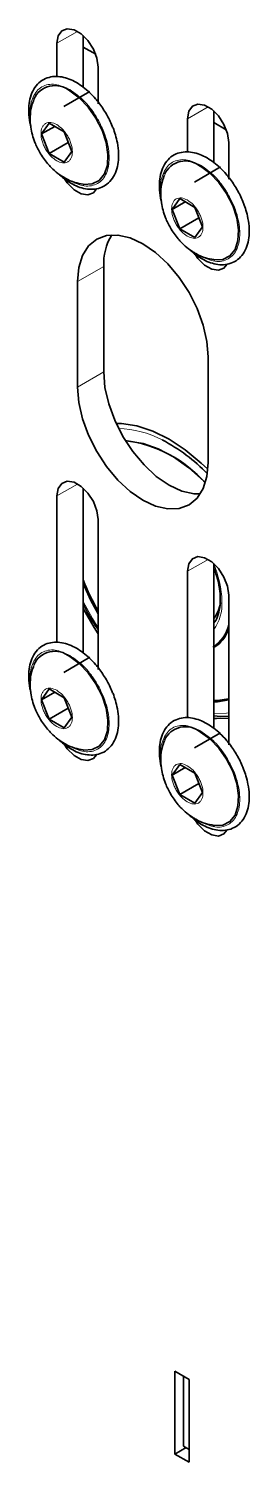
# Paper-space layout 'Blatt1' of a CAD drawing. Header units: millimetres. Extents: x 0 to 1189, y 0 to 841.
# Drawn here: x 939.13 to 943.91, y 593.45 to 624.49 of the extents above; entities that cross this region are included whole.
import ezdxf

# ---------------------------------------------------------------- set-up
doc = ezdxf.new("R2010")
doc.units = ezdxf.units.MM

psp = doc.layouts.new('Blatt1')

# ---------------------------------------------------------------- linework, layer by layer
at = {"color": 8, "linetype": 'Continuous', "lineweight": 18}
for p, q in [((940.192, 624.428), (939.746, 624.171)), ((943.02, 622.796), (942.575, 622.538)), ((939.995, 621.219), (940.022, 621.197)), ((942.824, 619.586), (942.851, 619.565)), ((940.758, 619.341), (940.192, 619.015)), ((940.758, 617.055), (940.192, 616.728)), ((940.192, 614.63), (939.746, 614.373)), ((943.02, 612.997), (942.575, 612.74)), ((939.995, 608.971), (940.022, 608.949)), ((942.824, 607.338), (942.851, 607.316))]:
    psp.add_line(p, q, dxfattribs=at)
at = {"color": 7, "linetype": 'Continuous', "lineweight": 35}
for p, q in [((940.312, 623.224), (940.312, 624.34)), ((939.746, 624.171), (939.746, 623.449)), ((940.312, 624.089), (940.584, 623.933)), ((940.637, 622.864), (940.637, 623.657)), ((940.458, 623.127), (939.892, 622.801)), ((943.141, 621.591), (943.141, 622.707)), ((939.576, 622.441), (939.413, 622.208)), ((939.413, 622.208), (939.696, 622.372)), ((939.903, 622.252), (939.576, 622.441)), ((942.575, 622.538), (942.575, 621.816)), ((943.141, 622.457), (943.412, 622.3)), ((939.413, 622.208), (939.576, 621.787)), ((939.576, 621.787), (939.99, 622.026)), ((940.066, 621.831), (939.903, 622.252)), ((943.466, 621.232), (943.466, 622.024)), ((939.576, 621.787), (939.903, 621.599)), ((939.903, 621.599), (940.066, 621.831)), ((943.286, 621.494), (942.72, 621.168)), ((942.405, 620.808), (942.241, 620.575)), ((942.731, 620.619), (942.405, 620.808)), ((942.241, 620.575), (942.524, 620.739)), ((942.241, 620.575), (942.405, 620.155)), ((942.894, 620.198), (942.731, 620.619)), ((942.405, 620.155), (942.819, 620.394)), ((942.731, 619.966), (942.894, 620.198)), ((942.405, 620.155), (942.731, 619.966)), ((940.758, 617.055), (940.758, 619.341)), ((940.192, 619.015), (940.192, 616.728)), ((943.02, 615.096), (943.02, 617.382)), ((939.746, 614.373), (939.746, 611.201)), ((940.312, 610.976), (940.312, 614.541)), ((940.637, 610.616), (940.637, 613.858)), ((942.575, 612.74), (942.575, 609.568)), ((943.141, 609.343), (943.141, 612.909)), ((943.466, 608.983), (943.466, 612.226)), ((940.458, 610.879), (939.892, 610.552)), ((943.141, 611.109), (943.15, 611.115)), ((939.576, 610.192), (939.413, 609.96)), ((939.413, 609.96), (939.696, 610.123)), ((939.413, 609.96), (939.576, 609.539)), ((939.903, 610.004), (939.576, 610.192)), ((940.066, 609.583), (939.903, 610.004)), ((939.576, 609.539), (939.99, 609.778)), ((939.576, 609.539), (939.903, 609.351)), ((939.903, 609.351), (940.066, 609.583)), ((943.286, 609.246), (942.72, 608.92)), ((942.405, 608.56), (942.241, 608.327)), ((942.241, 608.327), (942.524, 608.491)), ((942.731, 608.371), (942.405, 608.56)), ((942.894, 607.95), (942.731, 608.371)), ((942.241, 608.327), (942.405, 607.906)), ((942.405, 607.906), (942.819, 608.145)), ((942.405, 607.906), (942.731, 607.718)), ((942.731, 607.718), (942.894, 607.95)), ((942.61, 595.245), (942.299, 595.425)), ((942.299, 595.425), (942.299, 593.629)), ((942.483, 595.319), (942.483, 593.8)), ((942.61, 593.449), (942.61, 595.245)), ((942.483, 593.8), (942.61, 593.727)), ((942.54, 593.768), (942.299, 593.629)), ((942.299, 593.629), (942.61, 593.449))]:
    psp.add_line(p, q, dxfattribs=at)
at = {"color": 7, "linetype": 'Continuous', "lineweight": 35, "flags": 128}
for points in [[(940.637, 623.657), (940.611, 623.848), (940.533, 624.048), (940.415, 624.231), (940.269, 624.376), (940.115, 624.465), (939.969, 624.488), (939.851, 624.442), (939.773, 624.332), (939.746, 624.171)], [(940.022, 623.141), (940.228, 622.991), (940.422, 622.792), (940.59, 622.553), (940.722, 622.292), (940.811, 622.024), (940.85, 621.765), (940.837, 621.533), (940.773, 621.342), (940.661, 621.204), (940.51, 621.127), (940.328, 621.116), (940.315, 621.118)], [(943.466, 622.024), (943.439, 622.215), (943.362, 622.415), (943.243, 622.598), (943.098, 622.743), (942.943, 622.832), (942.798, 622.855), (942.679, 622.809), (942.602, 622.699), (942.575, 622.538)], [(942.851, 621.508), (943.057, 621.359), (943.25, 621.159), (943.418, 620.921), (943.551, 620.659), (943.639, 620.391), (943.678, 620.132), (943.665, 619.9), (943.601, 619.709), (943.49, 619.571), (943.338, 619.494), (943.156, 619.484), (943.143, 619.485)], [(939.878, 621.281), (939.969, 621.147), (940.115, 621.002), (940.269, 620.913), (940.415, 620.89), (940.533, 620.937), (940.598, 621.018)], [(943.02, 617.382), (942.993, 617.716), (942.913, 618.069), (942.782, 618.427), (942.606, 618.776), (942.392, 619.103), (942.147, 619.395), (941.882, 619.641), (941.606, 619.831), (941.33, 619.959), (941.065, 620.02), (940.82, 620.01), (940.606, 619.93), (940.43, 619.784), (940.3, 619.578), (940.219, 619.318), (940.192, 619.015)], [(942.706, 619.648), (942.798, 619.515), (942.943, 619.37), (943.098, 619.28), (943.243, 619.257), (943.362, 619.304), (943.426, 619.385)], [(942.848, 614.414), (942.713, 614.417), (942.448, 614.478), (942.172, 614.606), (941.896, 614.796), (941.631, 615.042), (941.386, 615.334), (941.172, 615.661), (940.996, 616.01), (940.865, 616.368), (940.785, 616.721), (940.758, 617.055)], [(940.192, 616.728), (940.219, 616.394), (940.3, 616.041), (940.43, 615.684), (940.606, 615.335), (940.82, 615.008), (941.065, 614.716), (941.33, 614.47), (941.606, 614.279), (941.882, 614.151), (942.147, 614.091), (942.392, 614.101), (942.606, 614.18), (942.782, 614.326), (942.913, 614.533), (942.993, 614.793), (943.02, 615.096)], [(941.028, 615.938), (941.144, 615.937), (941.475, 615.888), (941.82, 615.776), (942.172, 615.602), (942.524, 615.369), (942.869, 615.083), (943.004, 614.955)], [(942.959, 614.657), (942.922, 614.694), (942.601, 614.982), (942.269, 615.217), (941.936, 615.395), (941.609, 615.51), (941.295, 615.561), (941.23, 615.564)], [(940.637, 613.858), (940.611, 614.05), (940.533, 614.249), (940.415, 614.432), (940.269, 614.577), (940.115, 614.667), (939.969, 614.69), (939.851, 614.643), (939.773, 614.533), (939.746, 614.373)], [(943.466, 612.226), (943.439, 612.417), (943.362, 612.616), (943.243, 612.8), (943.098, 612.945), (942.943, 613.034), (942.798, 613.057), (942.679, 613.01), (942.602, 612.9), (942.575, 612.74)], [(940.637, 611.822), (940.481, 612.11), (940.312, 612.477)], [(940.637, 611.387), (940.551, 611.52), (940.312, 611.932)], [(940.022, 610.893), (940.228, 610.743), (940.422, 610.543), (940.59, 610.305), (940.722, 610.044), (940.811, 609.775), (940.85, 609.517), (940.837, 609.285), (940.773, 609.094), (940.661, 608.956), (940.51, 608.879), (940.328, 608.868), (940.315, 608.87)], [(943.141, 609.94), (943.226, 609.942), (943.461, 609.977)], [(943.466, 609.954), (943.219, 609.916), (943.141, 609.914)], [(943.466, 609.601), (943.285, 609.6), (943.141, 609.613)], [(943.466, 609.561), (943.2, 609.551), (943.141, 609.555)], [(939.878, 609.033), (939.969, 608.899), (940.115, 608.754), (940.269, 608.665), (940.415, 608.642), (940.533, 608.689), (940.598, 608.77)], [(942.851, 609.26), (943.057, 609.111), (943.25, 608.911), (943.418, 608.672), (943.551, 608.411), (943.639, 608.143), (943.678, 607.884), (943.665, 607.652), (943.601, 607.461), (943.49, 607.323), (943.338, 607.246), (943.156, 607.235), (943.143, 607.237)], [(942.706, 607.4), (942.798, 607.267), (942.943, 607.122), (943.098, 607.032), (943.243, 607.009), (943.362, 607.056), (943.426, 607.137)]]:
    psp.add_lwpolyline(points, dxfattribs=at)
at = {"color": 8, "linetype": 'Continuous', "lineweight": 18, "flags": 128}
for points in [[(940.312, 612.084), (940.513, 611.715), (940.637, 611.514)], [(943.141, 609.662), (943.417, 609.669), (943.466, 609.676)]]:
    psp.add_lwpolyline(points, dxfattribs=at)
at = {"color": 7, "linetype": 'Continuous', "lineweight": 35}
for centre, radius, start, end in [((939.701, 622.755), 0.502, 50.1884, 155.7333), ((942.529, 621.122), 0.502, 50.1884, 155.7333), ((941.979, 619.395), 1.222, 149.1004, 182.5341), ((940.859, 612.793), 2.804, 41.542, 82.5211), ((940.259, 612.203), 3.814, 43.9827, 62.4205), ((945.154, 614.471), 5.208, 201.6243, 209.8689), ((942.573, 612.167), 0.723, 321.7824, 351.4701), ((942.721, 611.749), 0.764, 301.6601, 347.2114), ((942.757, 611.728), 0.747, 300.8585, 341.4613), ((942.765, 611.747), 0.74, 301.368, 341.2896), ((939.701, 610.507), 0.502, 50.1884, 155.7333), ((942.529, 608.874), 0.502, 50.1884, 155.7333)]:
    psp.add_arc(centre, radius, start, end, dxfattribs=at)
at = {"color": 8, "linetype": 'Continuous', "lineweight": 18}
for centre, radius, start, end in [((941.047, 613.765), 2.064, 61.7417, 89.0657), ((941.135, 612.03), 2.183, 1.39, 24.0584), ((942.373, 612.031), 0.946, 324.248, 3.1206)]:
    psp.add_arc(centre, radius, start, end, dxfattribs=at)
at = {"color": 7, "linetype": 'Continuous', "lineweight": 35}
for points, knots in [([(940.815, 622.64), (940.763, 622.723), (940.69, 622.839), (940.565, 622.991), (940.453, 623.109), (940.314, 623.227), (940.166, 623.327), (940.01, 623.402), (939.849, 623.448), (939.688, 623.46), (939.528, 623.429), (939.38, 623.35), (939.26, 623.222), (939.179, 623.059), (939.137, 622.875), (939.13, 622.672), (939.146, 622.505), (939.172, 622.403), (939.178, 622.38)], [0, 0, 0, 0, 0.084463, 0.118467, 0.174193, 0.230847, 0.290581, 0.351958, 0.414779, 0.479178, 0.546151, 0.618475, 0.692127, 0.765607, 0.83672, 0.903825, 0.978018, 1, 1, 1, 1]), ([(939.247, 622.952), (939.229, 622.909), (939.181, 622.79), (939.16, 622.586), (939.172, 622.373), (939.211, 622.188), (939.27, 622.003), (939.335, 621.88), (939.372, 621.808)], [0, 0, 0, 0, 0.1181065, 0.3251839, 0.5184777, 0.6573713, 0.7997688, 1, 1, 1, 1]), ([(939.771, 621.351), (939.813, 621.313), (939.903, 621.233), (940.048, 621.137), (940.205, 621.061), (940.365, 621.016), (940.526, 621.004), (940.686, 621.035), (940.834, 621.114), (940.954, 621.242), (941.035, 621.405), (941.077, 621.589), (941.085, 621.792), (941.062, 621.995), (941.014, 622.181), (940.975, 622.304), (940.948, 622.365), (940.942, 622.378)], [0, 0, 0, 0, 0.057676, 0.122953, 0.190025, 0.258675, 0.329049, 0.402237, 0.481273, 0.561759, 0.642057, 0.719768, 0.7931, 0.874177, 0.935511, 0.986626, 1, 1, 1, 1]), ([(940.942, 622.378), (940.923, 622.424), (940.886, 622.513), (940.838, 622.598), (940.815, 622.64)], [0, 0, 0, 0, 0.508162, 1, 1, 1, 1]), ([(939.372, 621.808), (939.425, 621.725), (939.5, 621.609), (939.638, 621.462), (939.766, 621.348), (939.936, 621.238), (940.12, 621.155), (940.252, 621.132), (940.313, 621.121)], [0, 0, 0, 0, 0.23847, 0.335135, 0.496057, 0.663681, 0.843243, 1, 1, 1, 1]), ([(943.643, 621.008), (943.591, 621.09), (943.518, 621.207), (943.393, 621.359), (943.282, 621.476), (943.143, 621.595), (942.994, 621.694), (942.838, 621.77), (942.678, 621.815), (942.517, 621.827), (942.356, 621.797), (942.208, 621.717), (942.088, 621.589), (942.008, 621.426), (941.966, 621.242), (941.959, 621.039), (941.974, 620.872), (942.001, 620.771), (942.006, 620.747)], [0, 0, 0, 0, 0.084463, 0.118467, 0.174193, 0.230847, 0.290581, 0.351958, 0.414779, 0.479178, 0.546151, 0.618475, 0.692127, 0.765607, 0.83672, 0.903825, 0.978018, 1, 1, 1, 1]), ([(942.075, 621.319), (942.058, 621.276), (942.009, 621.158), (941.989, 620.953), (942, 620.74), (942.039, 620.555), (942.098, 620.37), (942.163, 620.247), (942.201, 620.175)], [0, 0, 0, 0, 0.1181065, 0.3251839, 0.5184777, 0.6573713, 0.7997688, 1, 1, 1, 1]), ([(943.77, 620.745), (943.751, 620.791), (943.714, 620.88), (943.667, 620.965), (943.643, 621.008)], [0, 0, 0, 0, 0.508162, 1, 1, 1, 1]), ([(942.599, 619.718), (942.641, 619.681), (942.731, 619.6), (942.877, 619.504), (943.033, 619.429), (943.193, 619.383), (943.355, 619.371), (943.515, 619.402), (943.663, 619.481), (943.783, 619.609), (943.863, 619.772), (943.905, 619.956), (943.913, 620.159), (943.89, 620.362), (943.843, 620.548), (943.804, 620.671), (943.776, 620.733), (943.77, 620.745)], [0, 0, 0, 0, 0.057676, 0.122953, 0.190025, 0.258675, 0.329049, 0.402237, 0.481273, 0.561759, 0.642057, 0.719768, 0.7931, 0.874177, 0.935511, 0.986626, 1, 1, 1, 1]), ([(942.201, 620.175), (942.254, 620.092), (942.329, 619.976), (942.466, 619.829), (942.594, 619.715), (942.765, 619.605), (942.948, 619.522), (943.08, 619.499), (943.141, 619.488)], [0, 0, 0, 0, 0.23847, 0.335135, 0.496057, 0.663681, 0.843243, 1, 1, 1, 1]), ([(943.149, 612.796), (943.176, 612.722), (943.235, 612.555), (943.274, 612.33), (943.285, 612.144), (943.277, 611.971), (943.24, 611.8), (943.189, 611.672), (943.147, 611.628), (943.141, 611.62)], [0, 0, 0, 0, 0.153839, 0.347373, 0.480556, 0.580637, 0.771937, 0.963412, 1, 1, 1, 1]), ([(940.312, 612.04), (940.323, 612.017), (940.4, 611.852), (940.51, 611.662), (940.618, 611.506), (940.637, 611.479)], [0, 0, 0, 0, 0.120742, 0.84324, 1, 1, 1, 1]), ([(940.815, 610.392), (940.763, 610.475), (940.69, 610.591), (940.565, 610.743), (940.453, 610.861), (940.314, 610.979), (940.166, 611.079), (940.01, 611.154), (939.849, 611.2), (939.688, 611.211), (939.528, 611.181), (939.38, 611.102), (939.26, 610.974), (939.179, 610.811), (939.137, 610.627), (939.13, 610.423), (939.146, 610.257), (939.172, 610.155), (939.178, 610.132)], [0, 0, 0, 0, 0.084463, 0.118467, 0.174193, 0.230847, 0.290581, 0.351958, 0.414779, 0.479178, 0.546151, 0.618475, 0.692127, 0.765607, 0.83672, 0.903825, 0.978018, 1, 1, 1, 1]), ([(939.247, 610.704), (939.229, 610.661), (939.181, 610.542), (939.16, 610.338), (939.172, 610.125), (939.211, 609.94), (939.27, 609.755), (939.335, 609.632), (939.372, 609.56)], [0, 0, 0, 0, 0.118106, 0.325184, 0.518478, 0.657371, 0.799769, 1, 1, 1, 1]), ([(940.942, 610.13), (940.923, 610.175), (940.886, 610.265), (940.838, 610.35), (940.815, 610.392)], [0, 0, 0, 0, 0.508162, 1, 1, 1, 1]), ([(939.771, 609.103), (939.813, 609.065), (939.903, 608.985), (940.048, 608.889), (940.205, 608.813), (940.365, 608.767), (940.526, 608.756), (940.686, 608.786), (940.834, 608.866), (940.954, 608.994), (941.035, 609.157), (941.077, 609.341), (941.085, 609.544), (941.062, 609.746), (941.014, 609.933), (940.975, 610.056), (940.948, 610.117), (940.942, 610.13)], [0, 0, 0, 0, 0.057676, 0.122953, 0.190025, 0.258675, 0.329049, 0.402237, 0.481273, 0.561759, 0.642057, 0.719768, 0.7931, 0.874177, 0.935511, 0.986626, 1, 1, 1, 1]), ([(939.372, 609.56), (939.425, 609.477), (939.5, 609.361), (939.638, 609.214), (939.766, 609.1), (939.936, 608.99), (940.12, 608.907), (940.252, 608.884), (940.313, 608.873)], [0, 0, 0, 0, 0.23847, 0.335135, 0.496057, 0.663681, 0.843243, 1, 1, 1, 1]), ([(943.643, 608.759), (943.591, 608.842), (943.518, 608.959), (943.393, 609.11), (943.282, 609.228), (943.143, 609.346), (942.994, 609.446), (942.838, 609.521), (942.678, 609.567), (942.517, 609.579), (942.356, 609.548), (942.208, 609.469), (942.088, 609.341), (942.008, 609.178), (941.966, 608.994), (941.959, 608.791), (941.974, 608.624), (942.001, 608.522), (942.006, 608.499)], [0, 0, 0, 0, 0.084463, 0.118467, 0.174193, 0.230847, 0.290581, 0.351958, 0.414779, 0.479178, 0.546151, 0.618475, 0.692127, 0.765607, 0.83672, 0.903825, 0.978018, 1, 1, 1, 1]), ([(942.075, 609.071), (942.058, 609.028), (942.009, 608.909), (941.989, 608.705), (942, 608.492), (942.039, 608.307), (942.098, 608.122), (942.163, 607.999), (942.201, 607.927)], [0, 0, 0, 0, 0.118106, 0.325184, 0.518478, 0.657371, 0.799769, 1, 1, 1, 1]), ([(943.77, 608.497), (943.751, 608.543), (943.714, 608.632), (943.667, 608.717), (943.643, 608.759)], [0, 0, 0, 0, 0.508162, 1, 1, 1, 1]), ([(942.599, 607.47), (942.641, 607.433), (942.731, 607.352), (942.877, 607.256), (943.033, 607.18), (943.193, 607.135), (943.355, 607.123), (943.515, 607.154), (943.663, 607.233), (943.783, 607.361), (943.863, 607.524), (943.905, 607.708), (943.913, 607.911), (943.89, 608.114), (943.843, 608.3), (943.804, 608.423), (943.776, 608.484), (943.77, 608.497)], [0, 0, 0, 0, 0.057676, 0.122953, 0.190025, 0.258675, 0.329049, 0.402237, 0.481273, 0.561759, 0.642057, 0.719768, 0.7931, 0.874177, 0.935511, 0.986626, 1, 1, 1, 1]), ([(942.201, 607.927), (942.254, 607.844), (942.329, 607.728), (942.466, 607.581), (942.594, 607.467), (942.765, 607.357), (942.948, 607.274), (943.08, 607.251), (943.141, 607.24)], [0, 0, 0, 0, 0.23847, 0.335135, 0.496057, 0.663681, 0.843243, 1, 1, 1, 1])]:
    psp.add_open_spline(points, degree=3, knots=knots, dxfattribs=at)
at = {"color": 8, "linetype": 'Continuous', "lineweight": 18}
for points, knots in [([(940.022, 623.169), (939.915, 623.217), (939.75, 623.292), (939.551, 623.284), (939.415, 623.236), (939.303, 623.142), (939.205, 622.97), (939.149, 622.797), (939.172, 622.652), (939.174, 622.639)], [0, 0, 0, 0, 0.234347, 0.360501, 0.489331, 0.618161, 0.744315, 0.978662, 1, 1, 1, 1]), ([(940.022, 621.197), (940.13, 621.149), (940.295, 621.074), (940.494, 621.082), (940.63, 621.13), (940.741, 621.224), (940.844, 621.394), (940.896, 621.678), (940.844, 622.023), (940.741, 622.312), (940.63, 622.534), (940.494, 622.74), (940.295, 622.978), (940.13, 623.093), (940.022, 623.169)], [0, 0, 0, 0, 0.1197284, 0.1841803, 0.25, 0.3158197, 0.3802716, 0.5, 0.6197284, 0.6841803, 0.75, 0.8158197, 0.8802716, 1, 1, 1, 1]), ([(939.739, 621.628), (939.697, 621.658), (939.631, 621.704), (939.552, 621.798), (939.498, 621.88), (939.454, 621.968), (939.413, 622.083), (939.392, 622.22), (939.413, 622.334), (939.454, 622.401), (939.498, 622.438), (939.552, 622.458), (939.631, 622.461), (939.697, 622.431), (939.739, 622.412)], [0, 0, 0, 0, 0.119721, 0.184825, 0.25, 0.315104, 0.380279, 0.5, 0.619721, 0.684825, 0.75, 0.815104, 0.880279, 1, 1, 1, 1]), ([(939.739, 622.412), (939.782, 622.382), (939.848, 622.336), (939.927, 622.241), (939.981, 622.159), (940.025, 622.071), (940.066, 621.956), (940.087, 621.819), (940.066, 621.706), (940.025, 621.638), (939.981, 621.601), (939.927, 621.582), (939.848, 621.578), (939.782, 621.608), (939.739, 621.628)], [0, 0, 0, 0, 0.119721, 0.184825, 0.25, 0.315104, 0.380279, 0.5, 0.619721, 0.684825, 0.75, 0.815104, 0.880279, 1, 1, 1, 1]), ([(942.851, 621.536), (942.743, 621.585), (942.578, 621.66), (942.379, 621.651), (942.243, 621.603), (942.131, 621.51), (942.033, 621.338), (941.977, 621.164), (942.001, 621.019), (942.003, 621.007)], [0, 0, 0, 0, 0.234347, 0.360501, 0.489331, 0.618161, 0.744315, 0.978662, 1, 1, 1, 1]), ([(942.851, 619.565), (942.958, 619.516), (943.123, 619.441), (943.322, 619.449), (943.458, 619.497), (943.569, 619.591), (943.672, 619.761), (943.725, 620.046), (943.672, 620.39), (943.569, 620.679), (943.458, 620.901), (943.322, 621.107), (943.123, 621.345), (942.958, 621.461), (942.851, 621.536)], [0, 0, 0, 0, 0.1197284, 0.1841803, 0.25, 0.3158197, 0.3802716, 0.5, 0.6197284, 0.6841803, 0.75, 0.8158197, 0.8802716, 1, 1, 1, 1]), ([(942.568, 619.995), (942.525, 620.025), (942.459, 620.071), (942.38, 620.165), (942.326, 620.247), (942.282, 620.335), (942.241, 620.45), (942.22, 620.588), (942.241, 620.701), (942.282, 620.769), (942.326, 620.805), (942.38, 620.825), (942.459, 620.828), (942.525, 620.798), (942.568, 620.779)], [0, 0, 0, 0, 0.119721, 0.184825, 0.25, 0.315104, 0.380279, 0.5, 0.619721, 0.684825, 0.75, 0.815104, 0.880279, 1, 1, 1, 1]), ([(942.568, 620.779), (942.611, 620.749), (942.676, 620.703), (942.756, 620.608), (942.809, 620.527), (942.854, 620.439), (942.895, 620.324), (942.915, 620.186), (942.895, 620.073), (942.854, 620.005), (942.809, 619.968), (942.756, 619.949), (942.676, 619.946), (942.611, 619.976), (942.568, 619.995)], [0, 0, 0, 0, 0.119721, 0.184825, 0.25, 0.315104, 0.380279, 0.5, 0.619721, 0.684825, 0.75, 0.815104, 0.880279, 1, 1, 1, 1]), ([(940.022, 610.92), (939.915, 610.969), (939.75, 611.044), (939.551, 611.036), (939.415, 610.988), (939.303, 610.894), (939.205, 610.722), (939.149, 610.549), (939.172, 610.403), (939.174, 610.391)], [0, 0, 0, 0, 0.234347, 0.360501, 0.489331, 0.618161, 0.744315, 0.978662, 1, 1, 1, 1]), ([(940.022, 608.949), (940.13, 608.9), (940.295, 608.825), (940.494, 608.834), (940.63, 608.882), (940.741, 608.976), (940.844, 609.146), (940.896, 609.43), (940.844, 609.775), (940.741, 610.064), (940.63, 610.286), (940.494, 610.492), (940.295, 610.73), (940.13, 610.845), (940.022, 610.92)], [0, 0, 0, 0, 0.1197284, 0.1841803, 0.25, 0.3158197, 0.3802716, 0.5, 0.6197284, 0.6841803, 0.75, 0.8158197, 0.8802716, 1, 1, 1, 1]), ([(939.739, 609.38), (939.697, 609.41), (939.631, 609.456), (939.552, 609.55), (939.498, 609.632), (939.454, 609.72), (939.413, 609.835), (939.392, 609.972), (939.413, 610.086), (939.454, 610.153), (939.498, 610.19), (939.552, 610.21), (939.631, 610.213), (939.697, 610.183), (939.739, 610.164)], [0, 0, 0, 0, 0.119721, 0.184825, 0.25, 0.315104, 0.380279, 0.5, 0.619721, 0.684825, 0.75, 0.815104, 0.880279, 1, 1, 1, 1]), ([(939.739, 610.164), (939.782, 610.134), (939.848, 610.087), (939.927, 609.993), (939.981, 609.911), (940.025, 609.823), (940.066, 609.708), (940.087, 609.571), (940.066, 609.458), (940.025, 609.39), (939.981, 609.353), (939.927, 609.333), (939.848, 609.33), (939.782, 609.36), (939.739, 609.38)], [0, 0, 0, 0, 0.119721, 0.184825, 0.25, 0.315104, 0.380279, 0.5, 0.619721, 0.684825, 0.75, 0.815104, 0.880279, 1, 1, 1, 1]), ([(942.851, 609.288), (942.743, 609.336), (942.578, 609.411), (942.379, 609.403), (942.243, 609.355), (942.131, 609.261), (942.033, 609.089), (941.977, 608.916), (942.001, 608.771), (942.003, 608.759)], [0, 0, 0, 0, 0.234347, 0.360501, 0.489331, 0.618161, 0.744315, 0.978662, 1, 1, 1, 1]), ([(942.851, 607.316), (942.958, 607.268), (943.123, 607.193), (943.322, 607.201), (943.458, 607.249), (943.569, 607.343), (943.672, 607.513), (943.725, 607.797), (943.672, 608.142), (943.569, 608.431), (943.458, 608.653), (943.322, 608.859), (943.123, 609.097), (942.958, 609.212), (942.851, 609.288)], [0, 0, 0, 0, 0.1197284, 0.1841803, 0.25, 0.3158197, 0.3802716, 0.5, 0.6197284, 0.6841803, 0.75, 0.8158197, 0.8802716, 1, 1, 1, 1]), ([(942.568, 607.747), (942.525, 607.777), (942.459, 607.823), (942.38, 607.917), (942.326, 607.999), (942.282, 608.087), (942.241, 608.202), (942.22, 608.339), (942.241, 608.453), (942.282, 608.52), (942.326, 608.557), (942.38, 608.577), (942.459, 608.58), (942.525, 608.55), (942.568, 608.531)], [0, 0, 0, 0, 0.119721, 0.184825, 0.25, 0.315104, 0.380279, 0.5, 0.619721, 0.684825, 0.75, 0.815104, 0.880279, 1, 1, 1, 1]), ([(942.568, 608.531), (942.611, 608.501), (942.676, 608.455), (942.756, 608.36), (942.809, 608.278), (942.854, 608.191), (942.895, 608.076), (942.915, 607.938), (942.895, 607.825), (942.854, 607.757), (942.809, 607.72), (942.756, 607.701), (942.676, 607.698), (942.611, 607.727), (942.568, 607.747)], [0, 0, 0, 0, 0.119721, 0.184825, 0.25, 0.315104, 0.380279, 0.5, 0.619721, 0.684825, 0.75, 0.815104, 0.880279, 1, 1, 1, 1])]:
    psp.add_open_spline(points, degree=3, knots=knots, dxfattribs=at)

doc.saveas('drawing.dxf')
